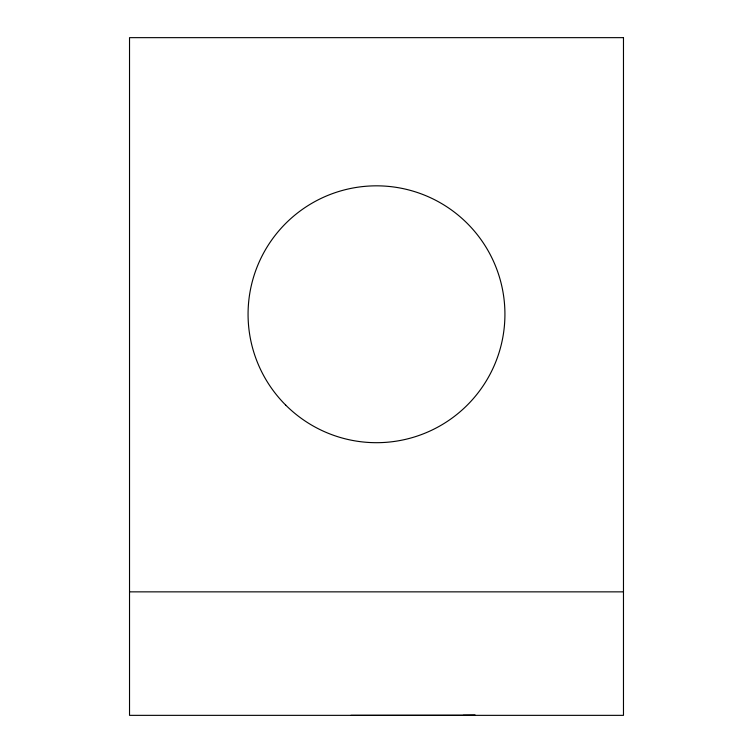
<?xml version="1.0" encoding="UTF-8"?>
<svg xmlns="http://www.w3.org/2000/svg" width="753" height="753" viewBox="0 0 753 753"><rect width="100%" height="100%" fill="white"/><g stroke="black" fill="none" stroke-linecap="round" stroke-linejoin="round"><path stroke-width="1.13" d="M463.199 715.35L475.294 715.246L350.936 715.35M129.525 591.858L623.475 591.858M623.475 37.65L129.525 37.65L129.525 715.35L623.475 715.35L623.475 37.65M285.688 405.076A128.424 128.424 0 0 0 500.547 347.5A128.424 128.424 0 0 0 343.264 190.208A128.424 128.424 0 0 0 285.688 405.076"/></g></svg>
